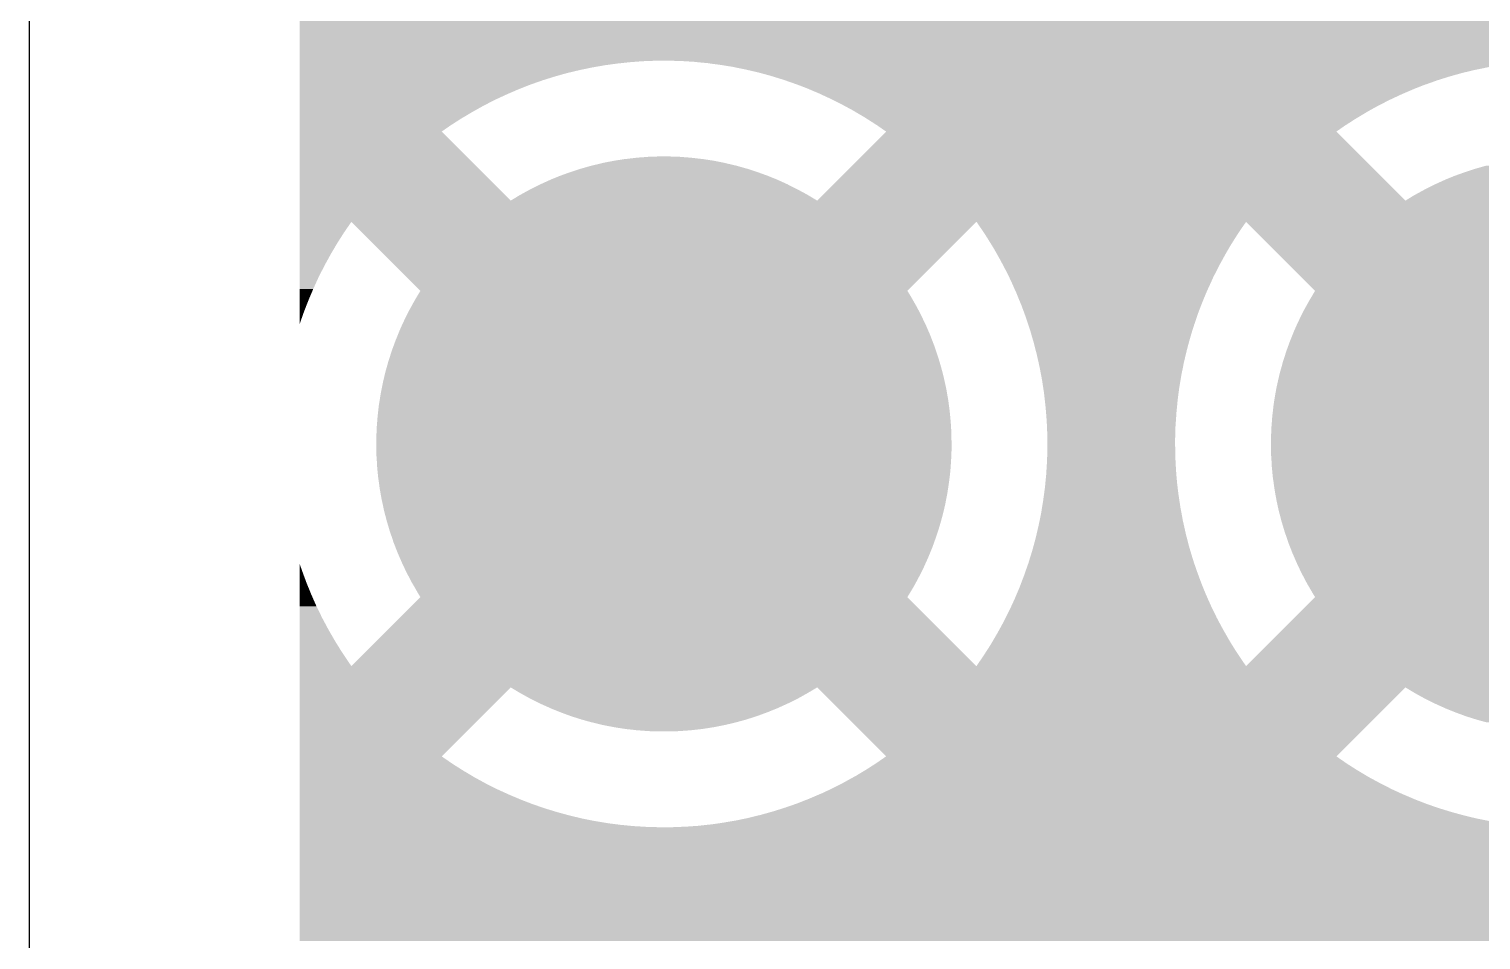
# Model space of a CAD drawing. Extents: x 295 to 953, y 10 to 290.
# Drawn here: x 522.48 to 537.47, y 97.24 to 106.65 of the extents above; entities that cross this region are included whole.
import ezdxf

# ---------------------------------------------------------------- set-up
doc = ezdxf.new("R2010")
doc.units = 0
doc.header["$LTSCALE"] = 5
doc.header["$MEASUREMENT"] = 0
doc.layers.add('GND1', color=7, linetype='CONTINUOUS')

msp = doc.modelspace()

# ---------------------------------------------------------------- linework, layer by layer
at = {"layer": 'GND1'}
msp.add_line((522.478, 271.397), (522.478, 75.599), dxfattribs=at)
for points in [[(525.272, 106.531), (525.272, 106.761), (568.761, 106.531), (568.801, 106.761)], [(525.272, 106.44), (525.272, 106.531), (568.757, 106.44), (568.761, 106.531)], [(525.272, 106.319), (525.272, 106.44), (568.769, 106.319), (568.757, 106.44)], [(525.272, 106.314), (525.272, 106.319), (528.819, 106.314), (528.952, 106.319)], [(525.272, 106.319), (525.272, 106.319), (528.952, 106.319), (529.085, 106.319)], [(525.272, 106.304), (525.272, 106.314), (528.686, 106.304), (528.819, 106.314)], [(525.272, 106.29), (525.272, 106.304), (528.554, 106.29), (528.686, 106.304)], [(525.272, 106.272), (525.272, 106.29), (528.422, 106.272), (528.554, 106.29)], [(529.1, 106.319), (529.085, 106.319), (538.189, 106.319), (538.322, 106.319)], [(529.218, 106.315), (529.1, 106.319), (538.094, 106.315), (538.189, 106.319)], [(529.24, 106.314), (529.218, 106.315), (538.056, 106.314), (538.094, 106.315)], [(529.35, 106.307), (529.24, 106.314), (537.957, 106.307), (538.056, 106.314)], [(529.375, 106.304), (529.35, 106.307), (537.923, 106.304), (537.957, 106.307)], [(529.483, 106.294), (529.375, 106.304), (537.822, 106.294), (537.923, 106.304)], [(529.508, 106.29), (529.483, 106.294), (537.791, 106.29), (537.822, 106.294)], [(529.615, 106.276), (529.508, 106.29), (537.69, 106.276), (537.791, 106.29)], [(525.272, 106.249), (525.272, 106.272), (528.291, 106.249), (528.422, 106.272)], [(525.272, 106.222), (525.272, 106.249), (528.161, 106.222), (528.291, 106.249)], [(525.272, 106.191), (525.272, 106.222), (528.031, 106.191), (528.161, 106.222)], [(525.272, 106.155), (525.272, 106.191), (527.903, 106.155), (528.031, 106.191)], [(525.272, 106.115), (525.272, 106.155), (527.776, 106.115), (527.903, 106.155)], [(529.64, 106.272), (529.615, 106.276), (537.659, 106.272), (537.69, 106.276)], [(529.746, 106.255), (529.64, 106.272), (537.558, 106.255), (537.659, 106.272)], [(529.772, 106.249), (529.746, 106.255), (537.528, 106.249), (537.558, 106.255)], [(529.876, 106.228), (529.772, 106.249), (537.427, 106.228), (537.528, 106.249)], [(529.902, 106.222), (529.876, 106.228), (537.397, 106.222), (537.427, 106.228)], [(530.006, 106.198), (529.902, 106.222), (537.297, 106.198), (537.397, 106.222)], [(530.032, 106.191), (530.006, 106.198), (537.268, 106.191), (537.297, 106.198)], [(530.134, 106.163), (530.032, 106.191), (537.169, 106.163), (537.268, 106.191)], [(530.16, 106.155), (530.134, 106.163), (537.14, 106.155), (537.169, 106.163)], [(530.261, 106.124), (530.16, 106.155), (537.041, 106.124), (537.14, 106.155)], [(525.272, 106.071), (525.272, 106.115), (527.651, 106.071), (527.776, 106.115)], [(525.272, 106.022), (525.272, 106.071), (527.527, 106.022), (527.651, 106.071)], [(525.272, 105.969), (525.272, 106.022), (527.405, 105.969), (527.527, 106.022)], [(530.287, 106.115), (530.261, 106.124), (537.013, 106.115), (537.041, 106.124)], [(530.387, 106.08), (530.287, 106.115), (536.916, 106.08), (537.013, 106.115)], [(530.413, 106.071), (530.387, 106.08), (536.888, 106.071), (536.916, 106.08)], [(530.511, 106.033), (530.413, 106.071), (536.791, 106.033), (536.888, 106.071)], [(530.537, 106.022), (530.511, 106.033), (536.764, 106.022), (536.791, 106.033)], [(530.634, 105.981), (530.537, 106.022), (536.669, 105.981), (536.764, 106.022)], [(530.659, 105.969), (530.634, 105.981), (536.642, 105.969), (536.669, 105.981)], [(525.272, 105.913), (525.272, 105.969), (527.284, 105.913), (527.405, 105.969)], [(525.272, 105.852), (525.272, 105.913), (527.166, 105.852), (527.284, 105.913)], [(525.272, 105.787), (525.272, 105.852), (527.05, 105.787), (527.166, 105.852)], [(530.755, 105.925), (530.659, 105.969), (536.548, 105.925), (536.642, 105.969)], [(530.779, 105.913), (530.755, 105.925), (536.521, 105.913), (536.548, 105.925)], [(530.873, 105.865), (530.779, 105.913), (536.429, 105.865), (536.521, 105.913)], [(530.898, 105.852), (530.873, 105.865), (536.403, 105.852), (536.429, 105.865)], [(530.99, 105.802), (530.898, 105.852), (536.312, 105.802), (536.403, 105.852)], [(525.272, 105.719), (525.272, 105.787), (526.936, 105.719), (527.05, 105.787)], [(525.272, 105.647), (525.272, 105.719), (526.824, 105.647), (526.936, 105.719)], [(531.014, 105.787), (530.99, 105.802), (536.287, 105.787), (536.312, 105.802)], [(531.105, 105.734), (531.014, 105.787), (536.198, 105.734), (536.287, 105.787)], [(531.128, 105.719), (531.105, 105.734), (536.173, 105.719), (536.198, 105.734)], [(531.217, 105.662), (531.128, 105.719), (536.085, 105.662), (536.173, 105.719)], [(525.272, 105.587), (525.272, 105.647), (526.738, 105.587), (526.824, 105.647)], [(525.272, 104.874), (525.272, 105.587), (527.451, 104.874), (526.738, 105.587)], [(530.614, 104.874), (531.326, 105.587), (536.688, 104.874), (535.975, 105.587)], [(531.24, 105.647), (531.217, 105.662), (536.061, 105.647), (536.085, 105.662)], [(531.326, 105.587), (531.24, 105.647), (535.975, 105.587), (536.061, 105.647)], [(528.184, 105.206), (528.288, 105.236), (529.881, 105.206), (529.776, 105.236)], [(528.288, 105.236), (528.295, 105.237), (529.776, 105.236), (529.77, 105.237)], [(528.295, 105.237), (528.4, 105.262), (529.77, 105.237), (529.664, 105.262)], [(528.4, 105.262), (528.407, 105.264), (529.664, 105.262), (529.658, 105.264)], [(528.407, 105.264), (528.513, 105.285), (529.658, 105.264), (529.551, 105.285)], [(528.513, 105.285), (528.52, 105.286), (529.551, 105.285), (529.545, 105.286)], [(528.52, 105.286), (528.627, 105.303), (529.545, 105.286), (529.437, 105.303)], [(528.627, 105.303), (528.634, 105.303), (529.437, 105.303), (529.431, 105.303)], [(528.634, 105.303), (528.742, 105.316), (529.431, 105.303), (529.322, 105.316)], [(528.742, 105.316), (528.749, 105.317), (529.322, 105.316), (529.317, 105.317)], [(528.749, 105.317), (528.856, 105.325), (529.317, 105.317), (529.207, 105.325)], [(528.856, 105.325), (528.865, 105.326), (529.207, 105.325), (529.202, 105.326)], [(528.865, 105.326), (528.972, 105.33), (529.202, 105.326), (529.09, 105.33)], [(528.972, 105.33), (529.087, 105.33), (529.09, 105.33), (529.087, 105.33)], [(537.421, 105.206), (537.525, 105.236), (539.118, 105.206), (539.013, 105.236)], [(527.754, 105.041), (527.853, 105.086), (530.311, 105.041), (530.212, 105.086)], [(527.853, 105.086), (527.859, 105.089), (530.212, 105.086), (530.206, 105.089)], [(527.859, 105.089), (527.959, 105.13), (530.206, 105.089), (530.105, 105.13)], [(527.959, 105.13), (527.965, 105.132), (530.105, 105.13), (530.099, 105.132)], [(527.965, 105.132), (528.068, 105.169), (530.099, 105.132), (529.997, 105.169)], [(528.068, 105.169), (528.074, 105.171), (529.997, 105.169), (529.991, 105.171)], [(528.074, 105.171), (528.177, 105.205), (529.991, 105.171), (529.887, 105.205)], [(528.177, 105.205), (528.184, 105.206), (529.887, 105.205), (529.881, 105.206)], [(536.991, 105.041), (537.09, 105.086), (539.548, 105.041), (539.449, 105.086)], [(537.09, 105.086), (537.096, 105.089), (539.449, 105.086), (539.443, 105.089)], [(537.096, 105.089), (537.196, 105.13), (539.443, 105.089), (539.342, 105.13)], [(537.196, 105.13), (537.202, 105.132), (539.342, 105.13), (539.336, 105.132)], [(537.202, 105.132), (537.305, 105.169), (539.336, 105.132), (539.234, 105.169)], [(537.305, 105.169), (537.311, 105.171), (539.234, 105.169), (539.228, 105.171)], [(537.311, 105.171), (537.414, 105.205), (539.228, 105.171), (539.124, 105.205)], [(537.414, 105.205), (537.421, 105.206), (539.124, 105.205), (539.118, 105.206)], [(527.451, 104.874), (527.544, 104.931), (530.614, 104.874), (530.52, 104.931)], [(527.544, 104.931), (527.55, 104.934), (530.52, 104.931), (530.515, 104.934)], [(527.55, 104.934), (527.645, 104.986), (530.515, 104.934), (530.419, 104.986)], [(527.645, 104.986), (527.651, 104.989), (530.419, 104.986), (530.414, 104.989)], [(527.651, 104.989), (527.748, 105.038), (530.414, 104.989), (530.316, 105.038)], [(527.748, 105.038), (527.754, 105.041), (530.316, 105.038), (530.311, 105.041)], [(536.688, 104.874), (536.781, 104.931), (539.851, 104.874), (539.757, 104.931)], [(536.781, 104.931), (536.787, 104.934), (539.757, 104.931), (539.752, 104.934)], [(536.787, 104.934), (536.882, 104.986), (539.752, 104.934), (539.656, 104.986)], [(536.882, 104.986), (536.888, 104.989), (539.656, 104.986), (539.651, 104.989)], [(536.888, 104.989), (536.985, 105.038), (539.651, 104.989), (539.553, 105.038)], [(536.985, 105.038), (536.991, 105.041), (539.553, 105.038), (539.548, 105.041)], [(525.272, 104.815), (525.272, 104.874), (573.33, 104.815), (573.234, 104.874)], [(525.272, 104.705), (525.272, 104.815), (573.593, 104.705), (573.33, 104.815)], [(525.272, 104.655), (525.272, 104.705), (573.797, 104.655), (573.593, 104.705)], [(525.272, 104.545), (525.272, 104.655), (525.73, 104.545), (525.806, 104.655)], [(526.518, 103.942), (525.806, 104.655), (531.546, 103.942), (532.259, 104.655)], [(532.289, 104.612), (532.259, 104.655), (535.013, 104.612), (535.043, 104.655)], [(535.755, 103.942), (535.043, 104.655), (540.783, 103.942), (541.496, 104.655)], [(525.272, 104.433), (525.272, 104.545), (525.659, 104.433), (525.73, 104.545)], [(532.334, 104.545), (532.289, 104.612), (534.967, 104.545), (535.013, 104.612)], [(532.363, 104.501), (532.334, 104.545), (534.939, 104.501), (534.967, 104.545)], [(532.405, 104.433), (532.363, 104.501), (534.896, 104.433), (534.939, 104.501)], [(525.272, 104.318), (525.272, 104.433), (525.591, 104.318), (525.659, 104.433)], [(532.433, 104.388), (532.405, 104.433), (534.869, 104.388), (534.896, 104.433)], [(532.473, 104.318), (532.433, 104.388), (534.828, 104.318), (534.869, 104.388)], [(525.272, 104.201), (525.272, 104.318), (525.527, 104.201), (525.591, 104.318)], [(525.272, 104.083), (525.272, 104.201), (525.467, 104.083), (525.527, 104.201)], [(532.499, 104.272), (532.473, 104.318), (534.803, 104.272), (534.828, 104.318)], [(532.537, 104.201), (532.499, 104.272), (534.764, 104.201), (534.803, 104.272)], [(532.561, 104.155), (532.537, 104.201), (534.741, 104.155), (534.764, 104.201)], [(525.272, 103.962), (525.272, 104.083), (525.412, 103.962), (525.467, 104.083)], [(532.597, 104.083), (532.561, 104.155), (534.704, 104.083), (534.741, 104.155)], [(532.62, 104.035), (532.597, 104.083), (534.683, 104.035), (534.704, 104.083)], [(532.652, 103.962), (532.62, 104.035), (534.649, 103.962), (534.683, 104.035)], [(525.272, 103.839), (525.272, 103.962), (525.36, 103.839), (525.412, 103.962)], [(526.459, 103.843), (526.49, 103.895), (531.605, 103.843), (531.575, 103.895)], [(526.49, 103.895), (526.518, 103.942), (531.575, 103.895), (531.546, 103.942)], [(532.674, 103.914), (532.652, 103.962), (534.628, 103.914), (534.649, 103.962)], [(532.704, 103.839), (532.674, 103.914), (534.597, 103.839), (534.628, 103.914)], [(535.696, 103.843), (535.727, 103.895), (540.842, 103.843), (540.812, 103.895)], [(535.727, 103.895), (535.755, 103.942), (540.812, 103.895), (540.783, 103.942)], [(525.272, 103.715), (525.272, 103.839), (525.312, 103.715), (525.36, 103.839)], [(526.379, 103.694), (526.403, 103.742), (531.686, 103.694), (531.661, 103.742)], [(526.403, 103.742), (526.433, 103.796), (531.661, 103.742), (531.632, 103.796)], [(526.433, 103.796), (526.459, 103.843), (531.632, 103.796), (531.605, 103.843)], [(532.724, 103.791), (532.704, 103.839), (534.578, 103.791), (534.597, 103.839)], [(532.752, 103.715), (532.724, 103.791), (534.549, 103.715), (534.578, 103.791)], [(535.616, 103.694), (535.64, 103.742), (540.923, 103.694), (540.898, 103.742)], [(535.64, 103.742), (535.67, 103.796), (540.898, 103.742), (540.869, 103.796)], [(535.67, 103.796), (535.696, 103.843), (540.869, 103.796), (540.842, 103.843)], [(525.272, 103.6), (525.272, 103.715), (525.272, 103.6), (525.312, 103.715)], [(526.304, 103.534), (526.329, 103.59), (531.76, 103.534), (531.736, 103.59)], [(526.329, 103.59), (526.352, 103.639), (531.736, 103.59), (531.712, 103.639)], [(526.352, 103.639), (526.379, 103.694), (531.712, 103.639), (531.686, 103.694)], [(532.77, 103.666), (532.752, 103.715), (534.532, 103.666), (534.549, 103.715)], [(532.795, 103.589), (532.77, 103.666), (534.506, 103.589), (534.532, 103.666)], [(532.812, 103.54), (532.795, 103.589), (534.49, 103.54), (534.506, 103.589)], [(535.541, 103.534), (535.566, 103.59), (540.997, 103.534), (540.973, 103.59)], [(535.566, 103.59), (535.589, 103.639), (540.973, 103.59), (540.949, 103.639)], [(535.589, 103.639), (535.616, 103.694), (540.949, 103.639), (540.923, 103.694)], [(526.261, 103.428), (526.284, 103.484), (531.803, 103.428), (531.782, 103.484)], [(526.284, 103.484), (526.304, 103.534), (531.782, 103.484), (531.76, 103.534)], [(532.834, 103.462), (532.812, 103.54), (534.467, 103.462), (534.49, 103.54)], [(532.849, 103.412), (532.834, 103.462), (534.453, 103.412), (534.467, 103.462)], [(535.498, 103.428), (535.521, 103.484), (541.04, 103.428), (541.019, 103.484)], [(535.521, 103.484), (535.541, 103.534), (541.019, 103.484), (540.997, 103.534)], [(526.205, 103.267), (526.221, 103.319), (531.86, 103.267), (531.843, 103.319)], [(526.221, 103.319), (526.242, 103.376), (531.843, 103.319), (531.823, 103.376)], [(526.242, 103.376), (526.261, 103.428), (531.823, 103.376), (531.803, 103.428)], [(532.869, 103.334), (532.849, 103.412), (534.432, 103.334), (534.453, 103.412)], [(532.882, 103.283), (532.869, 103.334), (534.42, 103.283), (534.432, 103.334)], [(532.9, 103.204), (532.882, 103.283), (534.401, 103.204), (534.42, 103.283)], [(535.442, 103.267), (535.458, 103.319), (541.097, 103.267), (541.08, 103.319)], [(535.458, 103.319), (535.479, 103.376), (541.08, 103.319), (541.06, 103.376)], [(535.479, 103.376), (535.498, 103.428), (541.06, 103.376), (541.04, 103.428)], [(526.155, 103.098), (526.172, 103.157), (531.909, 103.098), (531.893, 103.157)], [(526.172, 103.157), (526.186, 103.209), (531.893, 103.157), (531.878, 103.209)], [(526.186, 103.209), (526.205, 103.267), (531.878, 103.209), (531.86, 103.267)], [(532.911, 103.153), (532.9, 103.204), (534.391, 103.153), (534.401, 103.204)], [(532.926, 103.074), (532.911, 103.153), (534.375, 103.074), (534.391, 103.153)], [(535.392, 103.098), (535.409, 103.157), (541.146, 103.098), (541.13, 103.157)], [(535.409, 103.157), (535.423, 103.209), (541.13, 103.157), (541.115, 103.209)], [(535.423, 103.209), (535.442, 103.267), (541.115, 103.209), (541.097, 103.267)], [(526.119, 102.933), (526.129, 102.986), (531.947, 102.933), (531.935, 102.986)], [(526.129, 102.986), (526.143, 103.046), (531.935, 102.986), (531.922, 103.046)], [(526.143, 103.046), (526.155, 103.098), (531.922, 103.046), (531.909, 103.098)], [(532.936, 103.022), (532.926, 103.074), (534.366, 103.022), (534.375, 103.074)], [(532.948, 102.943), (532.936, 103.022), (534.353, 102.943), (534.366, 103.022)], [(535.355, 102.933), (535.366, 102.986), (541.184, 102.933), (541.172, 102.986)], [(535.366, 102.986), (535.38, 103.046), (541.172, 102.986), (541.159, 103.046)], [(535.38, 103.046), (535.392, 103.098), (541.159, 103.046), (541.146, 103.098)], [(526.099, 102.819), (526.107, 102.873), (531.967, 102.819), (531.957, 102.873)], [(526.107, 102.873), (526.119, 102.933), (531.957, 102.873), (531.947, 102.933)], [(532.956, 102.891), (532.948, 102.943), (534.346, 102.891), (534.353, 102.943)], [(532.965, 102.811), (532.956, 102.891), (534.336, 102.811), (534.346, 102.891)], [(535.335, 102.819), (535.344, 102.873), (541.204, 102.819), (541.194, 102.873)], [(535.344, 102.873), (535.355, 102.933), (541.194, 102.873), (541.184, 102.933)], [(526.076, 102.645), (526.083, 102.705), (531.988, 102.645), (531.982, 102.705)], [(526.083, 102.705), (526.089, 102.759), (531.982, 102.705), (531.975, 102.759)], [(526.089, 102.759), (526.099, 102.819), (531.975, 102.759), (531.967, 102.819)], [(532.971, 102.759), (532.965, 102.811), (534.331, 102.759), (534.336, 102.811)], [(532.978, 102.678), (532.971, 102.759), (534.323, 102.678), (534.331, 102.759)], [(535.313, 102.645), (535.32, 102.705), (541.225, 102.645), (541.219, 102.705)], [(535.32, 102.705), (535.326, 102.759), (541.219, 102.705), (541.212, 102.759)], [(535.326, 102.759), (535.335, 102.819), (541.212, 102.759), (541.204, 102.819)], [(526.067, 102.53), (526.072, 102.591), (531.997, 102.53), (531.993, 102.591)], [(526.072, 102.591), (526.076, 102.645), (531.993, 102.591), (531.988, 102.645)], [(532.982, 102.626), (532.978, 102.678), (534.32, 102.626), (534.323, 102.678)], [(532.987, 102.546), (532.982, 102.626), (534.314, 102.546), (534.32, 102.626)], [(532.989, 102.493), (532.987, 102.546), (534.313, 102.493), (534.314, 102.546)], [(535.304, 102.53), (535.309, 102.591), (541.234, 102.53), (541.23, 102.591)], [(535.309, 102.591), (535.313, 102.645), (541.23, 102.591), (541.225, 102.645)], [(526.062, 102.36), (526.063, 102.415), (532.002, 102.36), (532.001, 102.415)], [(526.063, 102.415), (526.065, 102.476), (532.001, 102.415), (532, 102.476)], [(526.065, 102.476), (526.067, 102.53), (532, 102.476), (531.997, 102.53)], [(532.99, 102.413), (532.989, 102.493), (534.31, 102.413), (534.313, 102.493)], [(532.991, 102.36), (532.99, 102.413), (534.31, 102.36), (534.31, 102.413)], [(535.299, 102.36), (535.3, 102.415), (541.239, 102.36), (541.238, 102.415)], [(535.3, 102.415), (535.302, 102.476), (541.238, 102.415), (541.237, 102.476)], [(535.302, 102.476), (535.304, 102.53), (541.237, 102.476), (541.234, 102.53)], [(526.063, 102.306), (526.062, 102.36), (532.002, 102.306), (532.002, 102.36)], [(526.064, 102.245), (526.063, 102.306), (532, 102.245), (532.002, 102.306)], [(526.068, 102.191), (526.064, 102.245), (531.997, 102.191), (532, 102.245)], [(532.989, 102.227), (532.991, 102.308), (534.312, 102.227), (534.311, 102.308)], [(532.991, 102.308), (532.991, 102.36), (534.311, 102.308), (534.31, 102.36)], [(535.3, 102.306), (535.299, 102.36), (541.239, 102.306), (541.239, 102.36)], [(535.301, 102.245), (535.3, 102.306), (541.236, 102.245), (541.239, 102.306)], [(535.305, 102.191), (535.301, 102.245), (541.234, 102.191), (541.236, 102.245)], [(526.071, 102.13), (526.068, 102.191), (531.993, 102.13), (531.997, 102.191)], [(526.076, 102.076), (526.071, 102.13), (531.989, 102.076), (531.993, 102.13)], [(532.979, 102.042), (532.982, 102.094), (534.323, 102.042), (534.319, 102.094)], [(532.982, 102.094), (532.987, 102.175), (534.319, 102.094), (534.315, 102.175)], [(532.987, 102.175), (532.989, 102.227), (534.315, 102.175), (534.312, 102.227)], [(535.308, 102.13), (535.305, 102.191), (541.23, 102.13), (541.234, 102.191)], [(535.313, 102.076), (535.308, 102.13), (541.226, 102.076), (541.23, 102.13)], [(526.082, 102.015), (526.076, 102.076), (531.982, 102.015), (531.989, 102.076)], [(526.09, 101.961), (526.082, 102.015), (531.975, 101.961), (531.982, 102.015)], [(526.098, 101.901), (526.09, 101.961), (531.966, 101.901), (531.975, 101.961)], [(532.966, 101.91), (532.971, 101.962), (534.336, 101.91), (534.33, 101.962)], [(532.971, 101.962), (532.979, 102.042), (534.33, 101.962), (534.323, 102.042)], [(535.319, 102.015), (535.313, 102.076), (541.219, 102.015), (541.226, 102.076)], [(535.327, 101.961), (535.319, 102.015), (541.212, 101.961), (541.219, 102.015)], [(535.335, 101.901), (535.327, 101.961), (541.203, 101.901), (541.212, 101.961)], [(526.107, 101.848), (526.098, 101.901), (531.958, 101.848), (531.966, 101.901)], [(526.118, 101.788), (526.107, 101.848), (531.946, 101.788), (531.958, 101.848)], [(526.13, 101.734), (526.118, 101.788), (531.936, 101.734), (531.946, 101.788)], [(532.948, 101.778), (532.955, 101.83), (534.354, 101.778), (534.346, 101.83)], [(532.955, 101.83), (532.966, 101.91), (534.346, 101.83), (534.336, 101.91)], [(535.344, 101.848), (535.335, 101.901), (541.195, 101.848), (541.203, 101.901)], [(535.355, 101.788), (535.344, 101.848), (541.183, 101.788), (541.195, 101.848)], [(535.366, 101.734), (535.355, 101.788), (541.173, 101.734), (541.183, 101.788)], [(526.142, 101.675), (526.13, 101.734), (531.922, 101.675), (531.936, 101.734)], [(526.156, 101.622), (526.142, 101.675), (531.909, 101.622), (531.922, 101.675)], [(532.911, 101.568), (532.927, 101.647), (534.39, 101.568), (534.376, 101.647)], [(532.927, 101.647), (532.935, 101.698), (534.376, 101.647), (534.366, 101.698)], [(532.935, 101.698), (532.948, 101.778), (534.366, 101.698), (534.354, 101.778)], [(535.379, 101.675), (535.366, 101.734), (541.159, 101.675), (541.173, 101.734)], [(535.393, 101.622), (535.379, 101.675), (541.146, 101.622), (541.159, 101.675)], [(526.171, 101.564), (526.156, 101.622), (531.893, 101.564), (531.909, 101.622)], [(526.187, 101.511), (526.171, 101.564), (531.878, 101.511), (531.893, 101.564)], [(526.204, 101.453), (526.187, 101.511), (531.86, 101.453), (531.878, 101.511)], [(532.882, 101.438), (532.9, 101.516), (534.419, 101.438), (534.402, 101.516)], [(532.9, 101.516), (532.911, 101.568), (534.402, 101.516), (534.39, 101.568)], [(535.408, 101.564), (535.393, 101.622), (541.13, 101.564), (541.146, 101.622)], [(535.424, 101.511), (535.408, 101.564), (541.115, 101.511), (541.13, 101.564)], [(535.441, 101.453), (535.424, 101.511), (541.097, 101.453), (541.115, 101.511)], [(526.222, 101.402), (526.204, 101.453), (531.843, 101.402), (531.86, 101.453)], [(526.241, 101.344), (526.222, 101.402), (531.822, 101.344), (531.843, 101.402)], [(526.261, 101.293), (526.241, 101.344), (531.804, 101.293), (531.822, 101.344)], [(532.849, 101.309), (532.87, 101.387), (534.452, 101.309), (534.432, 101.387)], [(532.87, 101.387), (532.882, 101.438), (534.432, 101.387), (534.419, 101.438)], [(535.459, 101.402), (535.441, 101.453), (541.08, 101.402), (541.097, 101.453)], [(535.478, 101.344), (535.459, 101.402), (541.059, 101.344), (541.08, 101.402)], [(535.498, 101.293), (535.478, 101.344), (541.041, 101.293), (541.059, 101.344)], [(526.283, 101.237), (526.261, 101.293), (531.781, 101.237), (531.804, 101.293)], [(526.305, 101.186), (526.283, 101.237), (531.76, 101.186), (531.781, 101.237)], [(526.329, 101.131), (526.305, 101.186), (531.735, 101.131), (531.76, 101.186)], [(532.811, 101.181), (532.835, 101.258), (534.49, 101.181), (534.467, 101.258)], [(532.835, 101.258), (532.849, 101.309), (534.467, 101.258), (534.452, 101.309)], [(535.52, 101.237), (535.498, 101.293), (541.018, 101.237), (541.041, 101.293)], [(535.542, 101.186), (535.52, 101.237), (540.997, 101.186), (541.018, 101.237)], [(535.566, 101.131), (535.542, 101.186), (540.972, 101.131), (540.997, 101.186)], [(525.272, 101.055), (525.272, 101.122), (525.295, 101.055), (525.272, 101.122)], [(525.272, 100.93), (525.272, 101.055), (525.341, 100.93), (525.295, 101.055)], [(526.352, 101.082), (526.329, 101.131), (531.713, 101.082), (531.735, 101.131)], [(526.378, 101.027), (526.352, 101.082), (531.686, 101.027), (531.713, 101.082)], [(532.752, 101.006), (532.769, 101.055), (534.55, 101.006), (534.532, 101.055)], [(532.769, 101.055), (532.796, 101.131), (534.532, 101.055), (534.506, 101.131)], [(532.796, 101.131), (532.811, 101.181), (534.506, 101.131), (534.49, 101.181)], [(535.589, 101.082), (535.566, 101.131), (540.95, 101.082), (540.972, 101.131)], [(535.615, 101.027), (535.589, 101.082), (540.923, 101.027), (540.95, 101.082)], [(525.272, 100.807), (525.272, 100.93), (525.391, 100.807), (525.341, 100.93)], [(526.404, 100.979), (526.378, 101.027), (531.661, 100.979), (531.686, 101.027)], [(526.432, 100.925), (526.404, 100.979), (531.632, 100.925), (531.661, 100.979)], [(526.46, 100.878), (526.432, 100.925), (531.606, 100.878), (531.632, 100.925)], [(532.705, 100.881), (532.723, 100.93), (534.597, 100.881), (534.578, 100.93)], [(532.723, 100.93), (532.752, 101.006), (534.578, 100.93), (534.55, 101.006)], [(535.641, 100.979), (535.615, 101.027), (540.898, 100.979), (540.923, 101.027)], [(535.669, 100.925), (535.641, 100.979), (540.869, 100.925), (540.898, 100.979)], [(535.696, 100.878), (535.669, 100.925), (540.843, 100.878), (540.869, 100.925)], [(525.272, 100.685), (525.272, 100.807), (525.445, 100.685), (525.391, 100.807)], [(525.806, 100.066), (526.518, 100.779), (532.259, 100.066), (531.546, 100.779)], [(526.49, 100.825), (526.46, 100.878), (531.574, 100.825), (531.606, 100.878)], [(526.518, 100.779), (526.49, 100.825), (531.546, 100.779), (531.574, 100.825)], [(532.619, 100.685), (532.653, 100.759), (534.682, 100.685), (534.649, 100.759)], [(532.653, 100.759), (532.673, 100.807), (534.649, 100.759), (534.628, 100.807)], [(532.673, 100.807), (532.705, 100.881), (534.628, 100.807), (534.597, 100.881)], [(535.043, 100.066), (535.755, 100.779), (541.496, 100.066), (540.783, 100.779)], [(535.727, 100.825), (535.696, 100.878), (540.811, 100.825), (540.843, 100.878)], [(535.755, 100.779), (535.727, 100.825), (540.783, 100.779), (540.811, 100.825)], [(525.272, 100.566), (525.272, 100.685), (525.503, 100.566), (525.445, 100.685)], [(532.561, 100.566), (532.597, 100.638), (534.74, 100.566), (534.705, 100.638)], [(532.597, 100.638), (532.619, 100.685), (534.705, 100.638), (534.682, 100.685)], [(525.272, 100.448), (525.272, 100.566), (525.566, 100.448), (525.503, 100.566)], [(525.272, 100.333), (525.272, 100.448), (525.632, 100.333), (525.566, 100.448)], [(532.473, 100.403), (532.498, 100.448), (534.829, 100.403), (534.803, 100.448)], [(532.498, 100.448), (532.537, 100.519), (534.803, 100.448), (534.765, 100.519)], [(532.537, 100.519), (532.561, 100.566), (534.765, 100.519), (534.74, 100.566)], [(525.272, 100.22), (525.272, 100.333), (525.702, 100.22), (525.632, 100.333)], [(532.362, 100.22), (532.406, 100.288), (534.939, 100.22), (534.896, 100.288)], [(532.406, 100.288), (532.432, 100.333), (534.896, 100.288), (534.869, 100.333)], [(532.432, 100.333), (532.473, 100.403), (534.869, 100.333), (534.829, 100.403)], [(525.272, 100.109), (525.272, 100.22), (525.776, 100.109), (525.702, 100.22)], [(532.288, 100.109), (532.334, 100.176), (535.013, 100.109), (534.968, 100.176)], [(532.334, 100.176), (532.362, 100.22), (534.968, 100.176), (534.939, 100.22)], [(525.272, 100.066), (525.272, 100.109), (525.806, 100.066), (525.776, 100.109)], [(525.272, 100.008), (525.272, 100.066), (794.441, 100.008), (794.455, 100.066)], [(525.272, 99.933), (525.272, 100.008), (794.427, 99.933), (794.441, 100.008)], [(532.259, 100.066), (532.288, 100.109), (535.043, 100.066), (535.013, 100.109)], [(525.272, 99.857), (525.272, 99.933), (794.418, 99.857), (794.427, 99.933)], [(525.272, 99.846), (525.272, 99.857), (794.417, 99.846), (794.418, 99.857)], [(525.272, 99.134), (525.272, 99.846), (526.738, 99.134), (527.451, 99.846)], [(527.544, 99.79), (527.451, 99.846), (530.52, 99.79), (530.614, 99.846)], [(531.326, 99.134), (530.614, 99.846), (535.975, 99.134), (536.688, 99.846)], [(536.781, 99.79), (536.688, 99.846), (539.757, 99.79), (539.851, 99.846)], [(527.55, 99.787), (527.544, 99.79), (530.515, 99.787), (530.52, 99.79)], [(527.645, 99.734), (527.55, 99.787), (530.42, 99.734), (530.515, 99.787)], [(527.65, 99.731), (527.645, 99.734), (530.414, 99.731), (530.42, 99.734)], [(527.748, 99.682), (527.65, 99.731), (530.317, 99.682), (530.414, 99.731)], [(536.786, 99.787), (536.781, 99.79), (539.752, 99.787), (539.757, 99.79)], [(536.882, 99.734), (536.786, 99.787), (539.657, 99.734), (539.752, 99.787)], [(536.887, 99.731), (536.882, 99.734), (539.651, 99.731), (539.657, 99.734)], [(536.985, 99.682), (536.887, 99.731), (539.554, 99.682), (539.651, 99.731)], [(527.753, 99.68), (527.748, 99.682), (530.311, 99.68), (530.317, 99.682)], [(527.853, 99.635), (527.753, 99.68), (530.212, 99.635), (530.311, 99.68)], [(527.858, 99.632), (527.853, 99.635), (530.206, 99.632), (530.212, 99.635)], [(527.96, 99.591), (527.858, 99.632), (530.105, 99.591), (530.206, 99.632)], [(527.965, 99.589), (527.96, 99.591), (530.099, 99.589), (530.105, 99.591)], [(528.068, 99.551), (527.965, 99.589), (529.997, 99.551), (530.099, 99.589)], [(528.073, 99.549), (528.068, 99.551), (529.991, 99.549), (529.997, 99.551)], [(528.178, 99.516), (528.073, 99.549), (529.887, 99.516), (529.991, 99.549)], [(536.99, 99.68), (536.985, 99.682), (539.548, 99.68), (539.554, 99.682)], [(537.09, 99.635), (536.99, 99.68), (539.449, 99.635), (539.548, 99.68)], [(537.095, 99.632), (537.09, 99.635), (539.443, 99.632), (539.449, 99.635)], [(537.197, 99.591), (537.095, 99.632), (539.342, 99.591), (539.443, 99.632)], [(537.202, 99.589), (537.197, 99.591), (539.336, 99.589), (539.342, 99.591)], [(537.305, 99.551), (537.202, 99.589), (539.234, 99.551), (539.336, 99.589)], [(537.31, 99.549), (537.305, 99.551), (539.228, 99.549), (539.234, 99.551)], [(537.415, 99.516), (537.31, 99.549), (539.124, 99.516), (539.228, 99.549)], [(528.183, 99.514), (528.178, 99.516), (529.881, 99.514), (529.887, 99.516)], [(528.289, 99.485), (528.183, 99.514), (529.776, 99.485), (529.881, 99.514)], [(528.294, 99.484), (528.289, 99.485), (529.77, 99.484), (529.776, 99.485)], [(528.401, 99.458), (528.294, 99.484), (529.664, 99.458), (529.77, 99.484)], [(528.406, 99.457), (528.401, 99.458), (529.658, 99.457), (529.664, 99.458)], [(528.514, 99.436), (528.406, 99.457), (529.551, 99.436), (529.658, 99.457)], [(528.519, 99.435), (528.514, 99.436), (529.544, 99.435), (529.551, 99.436)], [(528.628, 99.418), (528.519, 99.435), (529.437, 99.418), (529.544, 99.435)], [(528.633, 99.417), (528.628, 99.418), (529.43, 99.417), (529.437, 99.418)], [(528.743, 99.405), (528.633, 99.417), (529.323, 99.405), (529.43, 99.417)], [(528.748, 99.404), (528.743, 99.405), (529.315, 99.404), (529.323, 99.405)], [(528.858, 99.396), (528.748, 99.404), (529.208, 99.396), (529.315, 99.404)], [(528.863, 99.395), (528.858, 99.396), (529.199, 99.395), (529.208, 99.396)], [(528.975, 99.391), (528.863, 99.395), (529.093, 99.391), (529.199, 99.395)], [(528.978, 99.391), (528.975, 99.391), (528.978, 99.391), (529.093, 99.391)], [(537.42, 99.514), (537.415, 99.516), (539.118, 99.514), (539.124, 99.516)], [(537.526, 99.485), (537.42, 99.514), (539.013, 99.485), (539.118, 99.514)], [(525.272, 99.058), (525.272, 99.134), (526.848, 99.058), (526.738, 99.134)], [(531.24, 99.074), (531.326, 99.134), (536.062, 99.074), (535.975, 99.134)], [(525.272, 98.987), (525.272, 99.058), (526.96, 98.987), (526.848, 99.058)], [(525.272, 98.919), (525.272, 98.987), (527.074, 98.919), (526.96, 98.987)], [(531.015, 98.933), (531.104, 98.987), (536.288, 98.933), (536.197, 98.987)], [(531.104, 98.987), (531.129, 99.002), (536.197, 98.987), (536.173, 99.002)], [(531.129, 99.002), (531.216, 99.058), (536.173, 99.002), (536.085, 99.058)], [(531.216, 99.058), (531.24, 99.074), (536.085, 99.058), (536.062, 99.074)], [(525.272, 98.855), (525.272, 98.919), (527.191, 98.855), (527.074, 98.919)], [(525.272, 98.795), (525.272, 98.855), (527.31, 98.795), (527.191, 98.855)], [(525.272, 98.74), (525.272, 98.795), (527.431, 98.74), (527.31, 98.795)], [(530.66, 98.751), (530.754, 98.795), (536.643, 98.751), (536.547, 98.795)], [(530.754, 98.795), (530.78, 98.808), (536.547, 98.795), (536.522, 98.808)], [(530.78, 98.808), (530.873, 98.855), (536.522, 98.808), (536.428, 98.855)], [(530.873, 98.855), (530.898, 98.869), (536.428, 98.855), (536.404, 98.869)], [(530.898, 98.869), (530.989, 98.919), (536.404, 98.869), (536.311, 98.919)], [(530.989, 98.919), (531.015, 98.933), (536.311, 98.919), (536.288, 98.933)], [(525.272, 98.688), (525.272, 98.74), (527.553, 98.688), (527.431, 98.74)], [(525.272, 98.64), (525.272, 98.688), (527.678, 98.64), (527.553, 98.688)], [(525.272, 98.597), (525.272, 98.64), (527.803, 98.597), (527.678, 98.64)], [(530.288, 98.606), (530.386, 98.64), (537.014, 98.606), (536.914, 98.64)], [(530.386, 98.64), (530.414, 98.65), (536.914, 98.64), (536.889, 98.65)], [(530.414, 98.65), (530.51, 98.688), (536.889, 98.65), (536.79, 98.688)], [(530.51, 98.688), (530.538, 98.699), (536.79, 98.688), (536.765, 98.699)], [(530.538, 98.699), (530.633, 98.74), (536.765, 98.699), (536.668, 98.74)], [(530.633, 98.74), (530.66, 98.751), (536.668, 98.74), (536.643, 98.751)], [(525.272, 98.558), (525.272, 98.597), (527.93, 98.558), (527.803, 98.597)], [(525.272, 98.523), (525.272, 98.558), (528.059, 98.523), (527.93, 98.558)], [(525.272, 98.492), (525.272, 98.523), (528.188, 98.492), (528.059, 98.523)], [(525.272, 98.466), (525.272, 98.492), (528.319, 98.466), (528.188, 98.492)], [(529.774, 98.471), (529.874, 98.492), (537.53, 98.471), (537.425, 98.492)], [(529.874, 98.492), (529.904, 98.498), (537.425, 98.492), (537.399, 98.498)], [(529.904, 98.498), (530.004, 98.523), (537.399, 98.498), (537.296, 98.523)], [(530.004, 98.523), (530.033, 98.53), (537.296, 98.523), (537.27, 98.53)], [(530.033, 98.53), (530.133, 98.558), (537.27, 98.53), (537.167, 98.558)], [(530.133, 98.558), (530.161, 98.566), (537.167, 98.558), (537.141, 98.566)], [(530.161, 98.566), (530.26, 98.597), (537.141, 98.566), (537.04, 98.597)], [(530.26, 98.597), (530.288, 98.606), (537.04, 98.597), (537.014, 98.606)], [(525.272, 98.444), (525.272, 98.466), (528.45, 98.444), (528.319, 98.466)], [(525.272, 98.427), (525.272, 98.444), (528.582, 98.427), (528.45, 98.444)], [(525.272, 98.414), (525.272, 98.427), (528.714, 98.414), (528.582, 98.427)], [(525.272, 98.406), (525.272, 98.414), (528.847, 98.406), (528.714, 98.414)], [(525.272, 98.402), (525.272, 98.406), (528.98, 98.402), (528.847, 98.406)], [(525.272, 98.347), (525.272, 98.402), (580.32, 98.347), (580.342, 98.402)], [(525.272, 98.287), (525.272, 98.347), (580.302, 98.287), (580.32, 98.347)], [(528.98, 98.402), (529.113, 98.402), (538.217, 98.402), (538.201, 98.402)], [(529.113, 98.402), (529.207, 98.406), (538.201, 98.402), (538.084, 98.406)], [(529.207, 98.406), (529.246, 98.407), (538.084, 98.406), (538.062, 98.407)], [(529.246, 98.407), (529.345, 98.414), (538.062, 98.407), (537.951, 98.414)], [(529.345, 98.414), (529.379, 98.416), (537.951, 98.414), (537.927, 98.416)], [(529.379, 98.416), (529.479, 98.427), (537.927, 98.416), (537.819, 98.427)], [(529.479, 98.427), (529.511, 98.43), (537.819, 98.427), (537.793, 98.43)], [(529.511, 98.43), (529.612, 98.444), (537.793, 98.43), (537.687, 98.444)], [(529.612, 98.444), (529.643, 98.449), (537.687, 98.444), (537.661, 98.449)], [(529.643, 98.449), (529.744, 98.466), (537.661, 98.449), (537.556, 98.466)], [(529.744, 98.466), (529.774, 98.471), (537.556, 98.466), (537.53, 98.471)], [(525.272, 98.225), (525.272, 98.287), (580.288, 98.225), (580.302, 98.287)], [(525.272, 98.164), (525.272, 98.225), (580.278, 98.164), (580.288, 98.225)], [(525.272, 98.101), (525.272, 98.164), (580.273, 98.101), (580.278, 98.164)], [(525.272, 98.038), (525.272, 98.101), (580.272, 98.038), (580.273, 98.101)], [(525.272, 97.976), (525.272, 98.038), (580.275, 97.976), (580.272, 98.038)], [(525.272, 97.914), (525.272, 97.976), (580.283, 97.914), (580.275, 97.976)], [(525.272, 97.852), (525.272, 97.914), (580.296, 97.852), (580.283, 97.914)], [(525.272, 97.792), (525.272, 97.852), (580.313, 97.792), (580.296, 97.852)], [(525.272, 97.733), (525.272, 97.792), (580.334, 97.733), (580.313, 97.792)], [(525.272, 97.675), (525.272, 97.733), (580.359, 97.675), (580.334, 97.733)], [(525.272, 97.62), (525.272, 97.675), (580.388, 97.62), (580.359, 97.675)], [(525.272, 97.566), (525.272, 97.62), (580.421, 97.566), (580.388, 97.62)], [(525.272, 97.547), (525.272, 97.566), (580.435, 97.547), (580.421, 97.566)], [(525.272, 97.534), (525.272, 97.547), (594.14, 97.534), (594.143, 97.547)], [(525.272, 97.5), (525.272, 97.534), (594.137, 97.5), (594.14, 97.534)], [(525.272, 97.341), (525.272, 97.5), (580.641, 97.341), (580.799, 97.5)], [(525.272, 97.307), (525.272, 97.341), (580.693, 97.307), (580.641, 97.341)], [(525.272, 97.276), (525.272, 97.307), (580.747, 97.276), (580.693, 97.307)], [(525.272, 97.249), (525.272, 97.276), (580.804, 97.249), (580.747, 97.276)], [(525.272, 97.226), (525.272, 97.249), (580.863, 97.226), (580.804, 97.249)]]:
    msp.add_solid(points, dxfattribs=at)

doc.saveas('drawing.dxf')
